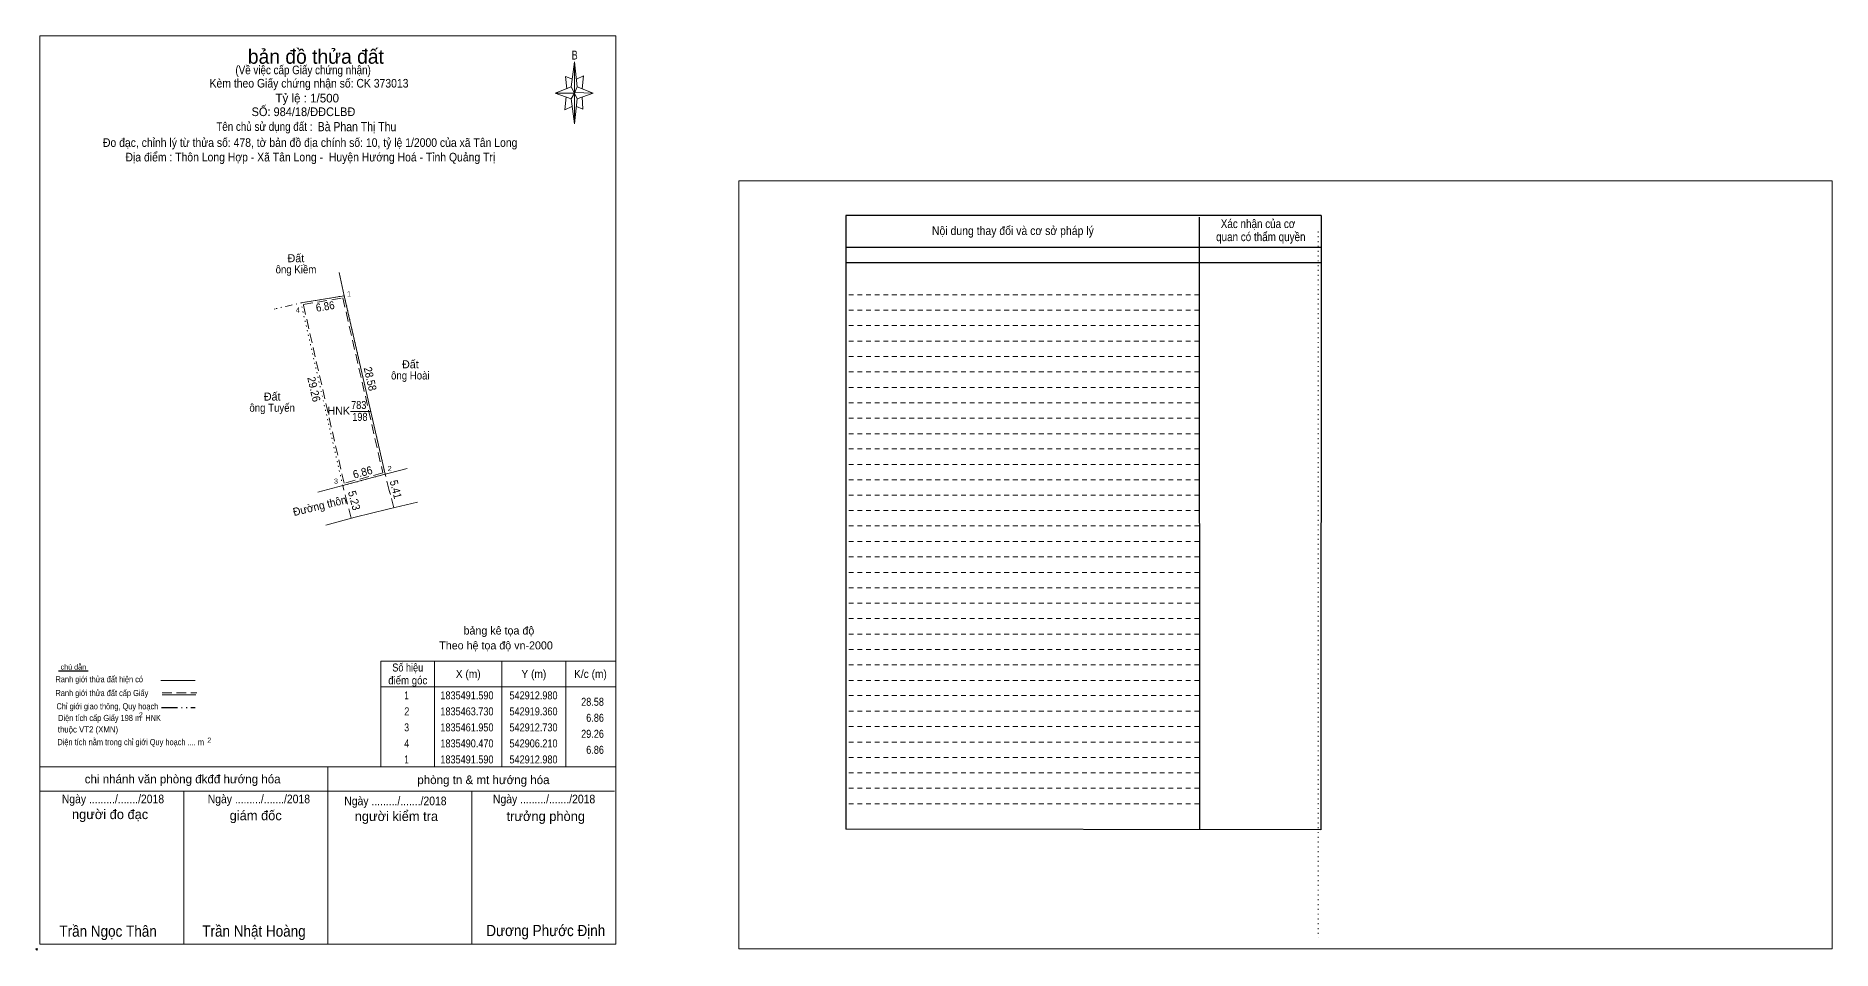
# Model space of a CAD drawing. Header units: metres. Extents: x 542429 to 542997, y 1835412 to 1835555.
# Drawn here: x 542429 to 542709.6, y 1835411.9 to 1835554.6 of the extents above; entities that cross this region are included whole.
import ezdxf
from ezdxf.enums import TextEntityAlignment as Align

# ---------------------------------------------------------------- set-up
doc = ezdxf.new("R2010")
doc.units = ezdxf.units.M
doc.header["$LTSCALE"] = 0.5
doc.header["$PDMODE"] = 32
doc.header["$PDSIZE"] = 0.25
for name, pattern in [('DASH_DOUBLE_DOT', [9.2, 5, -1.2, 0.3, -1.2, 0.3, -1.2]), ('DOTTED', [1.5, 0.3, -1.2]), ('MEDIUM_DASHED', [4.5, 3, -1.5]), ('SHORT_DASHED', [2.7, 1.5, -1.2])]:
    doc.linetypes.add(name, pattern=pattern)
for name, color, linetype, lineweight in [('1', 7, 'Continuous', 13), ('16', 7, 'Continuous', 25), ('28', 7, 'SHORT_DASHED', 13), ('5', 7, 'DASH_DOUBLE_DOT', 13), ('63', 7, 'Continuous', 13), ('7', 7, 'Continuous', 13)]:
    doc.layers.add(name, color=color, linetype=linetype, lineweight=lineweight)

msp = doc.modelspace()

# ---------------------------------------------------------------- linework, layer by layer
at = {"layer": '1', "linetype": 'DOTTED'}
msp.add_line((542629.29, 1835524.11), (542629.29, 1835413.84), dxfattribs=at)
at = {"layer": '1'}
for points in [[(542538.79, 1835412.11), (542709.59, 1835412.11), (542709.59, 1835532), (542538.79, 1835532)], [(542538.79, 1835532), (542709.59, 1835532), (542709.59, 1835412.11), (542538.79, 1835412.11)], [(542538.79, 1835412.11), (542709.59, 1835412.11), (542709.59, 1835532), (542538.79, 1835532)]]:
    msp.add_lwpolyline(points, close=True, dxfattribs=at)
at = {"layer": '16'}
msp.add_line((542437.1, 1835455.49), (542432.48, 1835455.49), dxfattribs=at)
at = {"layer": '28', "linetype": 'Continuous', "lineweight": 25}
for p, q in [((542629.78, 1835526.61), (542555.48, 1835526.61)), ((542610.71, 1835526.36), (542610.77, 1835430.77)), ((542629.78, 1835526.61), (542629.7, 1835430.7)), ((542629.78, 1835521.6), (542555.59, 1835521.6)), ((542629.78, 1835521.6), (542555.59, 1835521.6)), ((542629.78, 1835519.2), (542555.59, 1835519.2)), ((542629.7, 1835430.7), (542555.48, 1835430.79))]:
    msp.add_line(p, q, dxfattribs=at)
at = {"layer": '28'}
for p, q in [((542610.71, 1835514.24), (542555.48, 1835514.24)), ((542610.71, 1835511.82), (542555.48, 1835511.82)), ((542610.71, 1835509.43), (542555.48, 1835509.43)), ((542610.71, 1835506.99), (542555.48, 1835506.99)), ((542610.71, 1835504.6), (542555.48, 1835504.6)), ((542610.71, 1835502.2), (542555.48, 1835502.2)), ((542610.71, 1835499.76), (542555.48, 1835499.76)), ((542610.71, 1835497.38), (542555.48, 1835497.38)), ((542610.71, 1835494.96), (542555.48, 1835494.96)), ((542610.71, 1835492.55), (542555.48, 1835492.55)), ((542610.71, 1835490.16), (542555.48, 1835490.16)), ((542610.71, 1835487.74), (542555.48, 1835487.74)), ((542610.71, 1835485.35), (542555.48, 1835485.35)), ((542610.71, 1835482.94), (542555.48, 1835482.94)), ((542610.71, 1835480.53), (542555.48, 1835480.53)), ((542610.71, 1835478.16), (542555.48, 1835478.16)), ((542610.71, 1835475.71), (542555.48, 1835475.71)), ((542610.71, 1835473.3), (542555.48, 1835473.3)), ((542610.71, 1835470.88), (542555.48, 1835470.88)), ((542610.71, 1835468.48), (542555.48, 1835468.48)), ((542610.71, 1835466.07), (542555.48, 1835466.07)), ((542610.71, 1835463.67), (542555.48, 1835463.67)), ((542610.71, 1835461.25), (542555.48, 1835461.25)), ((542610.71, 1835458.84), (542555.48, 1835458.84)), ((542610.71, 1835456.46), (542555.48, 1835456.46)), ((542610.71, 1835454.04), (542555.48, 1835454.04)), ((542610.71, 1835451.66), (542555.48, 1835451.66)), ((542610.71, 1835449.21), (542555.48, 1835449.21)), ((542610.71, 1835446.84), (542555.48, 1835446.84)), ((542610.71, 1835444.41), (542555.48, 1835444.41)), ((542610.71, 1835442), (542555.48, 1835442)), ((542610.71, 1835439.59), (542555.48, 1835439.59)), ((542610.71, 1835437.19), (542555.48, 1835437.19)), ((542610.71, 1835434.76), (542555.48, 1835434.76))]:
    msp.add_line(p, q, dxfattribs=at)
at = {"layer": '28', "linetype": 'Continuous', "lineweight": 25}
msp.add_lwpolyline([(542629.78, 1835526.61), (542555.48, 1835526.61), (542555.48, 1835430.79)], dxfattribs=at)
at = {"layer": '5', "linetype": 'Continuous'}
for p, q in [((542448.48, 1835454), (542453.86, 1835454)), ((542448.68, 1835451.76), (542453.95, 1835451.76))]:
    msp.add_line(p, q, dxfattribs=at)
at = {"layer": '5', "linetype": 'MEDIUM_DASHED'}
msp.add_line((542448.68, 1835452.08), (542454.12, 1835452.08), dxfattribs=at)
at = {"layer": '5', "lineweight": 25}
msp.add_line((542448.58, 1835449.79), (542453.82, 1835449.79), dxfattribs=at)
at = {"layer": '63'}
for p, q in [((542491.25, 1835457.04), (542491.25, 1835440.54)), ((542501.75, 1835457.04), (542501.75, 1835440.54)), ((542511.75, 1835457.04), (542511.75, 1835440.54)), ((542482.85, 1835453.04), (542519.55, 1835453.04))]:
    msp.add_line(p, q, dxfattribs=at)
msp.add_lwpolyline([(542482.85, 1835457.04), (542519.55, 1835457.04), (542519.55, 1835440.54), (542482.85, 1835440.54)], close=True, dxfattribs=at)
at = {"layer": '7'}
for p, q in [((542512.6, 1835546.71), (542513.1, 1835550.61)), ((542513.5, 1835546.71), (542516, 1835545.71)), ((542512.6, 1835544.81), (542510.1, 1835545.71)), ((542513.5, 1835544.81), (542513.1, 1835540.91)), ((542514.3, 1835545.11), (542514.4, 1835543.21)), ((542514.4, 1835543.21), (542513.4, 1835543.61)), ((542470.37, 1835512.96), (542477.14, 1835514.08)), ((542468.01, 1835512.42), (542468.86, 1835512.61)), ((542478.08, 1835495.99), (542481.24, 1835495.99)), ((542476.89, 1835484.44), (542479.98, 1835485.27)), ((542479.98, 1835485.27), (542483.52, 1835486.22)), ((542483.52, 1835486.22), (542484.17, 1835486.39)), ((542484.17, 1835486.39), (542486.98, 1835487.12)), ((542476.89, 1835484.44), (542473, 1835483.42)), ((542478.81, 1835479.53), (542474.23, 1835478.29)), ((542483.94, 1835480.76), (542484.17, 1835480.82)), ((542484.17, 1835480.82), (542488.58, 1835481.87)), ((542429.55, 1835440.54), (542519.55, 1835440.54)), ((542429.55, 1835440.54), (542519.55, 1835440.54)), ((542429.55, 1835440.54), (542519.55, 1835440.54)), ((542474.55, 1835412.84), (542474.55, 1835440.54)), ((542429.55, 1835436.74), (542519.35, 1835436.74)), ((542452.05, 1835412.84), (542452.05, 1835436.74)), ((542497.05, 1835412.84), (542497.05, 1835436.74)), ((542519.55, 1835412.84), (542429.55, 1835412.84))]:
    msp.add_line(p, q, dxfattribs=at)
at = {"layer": '7', "linetype": 'DOTTED'}
for p, q in [((542468.86, 1835512.61), (542470.37, 1835512.96)), ((542476.89, 1835484.44), (542470.37, 1835512.96)), ((542466.18, 1835512.01), (542466.5, 1835512.08)), ((542466.5, 1835512.08), (542468.01, 1835512.42))]:
    msp.add_line(p, q, dxfattribs=at)
at = {"layer": '7', "linetype": 'MEDIUM_DASHED'}
for p, q in [((542484.17, 1835483.7), (542483.52, 1835486.22)), ((542478.23, 1835479.38), (542476.89, 1835484.44))]:
    msp.add_line(p, q, dxfattribs=at)
at = {"layer": '7'}
for points in [[(542429.55, 1835554.64), (542519.55, 1835554.64), (542519.55, 1835412.84), (542429.55, 1835412.84)], [(542513.1, 1835550.61), (542513.5, 1835546.71), (542513.1, 1835545.71)], [(542513.1, 1835545.71), (542510.1, 1835545.71), (542512.6, 1835546.71), (542513.5, 1835544.81), (542516, 1835545.71), (542513.1, 1835545.81)], [(542513.1, 1835545.71), (542513.1, 1835540.91), (542512.6, 1835544.81)]]:
    msp.add_lwpolyline(points, close=True, dxfattribs=at)
for points in [[(542513.1, 1835545.71), (542512.6, 1835546.71), (542510.1, 1835545.71)], [(542512.8, 1835547.91), (542511.7, 1835548.31), (542511.9, 1835546.41)], [(542513.4, 1835547.91), (542514.5, 1835548.41), (542514.3, 1835546.41)], [(542511.8, 1835545.11), (542511.6, 1835543.11), (542512.7, 1835543.61)], [(542513.1, 1835545.71), (542513.5, 1835544.81), (542516, 1835545.71)], [(542476.31, 1835517.7), (542477.14, 1835514.08), (542483.52, 1835486.22)], [(542478.81, 1835479.53), (542478.85, 1835479.54), (542483.94, 1835480.76)]]:
    msp.add_lwpolyline(points, dxfattribs=at)
at = {"layer": '7', "linetype": 'DOTTED'}
msp.add_lwpolyline([(542477.14, 1835514.08), (542483.52, 1835486.22), (542476.89, 1835484.44), (542470.37, 1835512.96)], close=True, dxfattribs=at)
at = {"layer": '7', "linetype": 'MEDIUM_DASHED'}
msp.add_lwpolyline([(542476.91, 1835513.74), (542483.16, 1835486.43), (542477.11, 1835484.81), (542470.73, 1835512.72)], close=True, dxfattribs=at)
msp.add_lwpolyline([(542484.87, 1835480.98), (542484.34, 1835483.03), (542484.17, 1835483.7)], dxfattribs=at)
at = {"layer": '7'}
msp.add_point((542429.08, 1835412.06), dxfattribs=at)

# ---------------------------------------------------------------- texts
at = {"layer": '16', "width": 0.8}
for p in [(542445.36, 1835448.26), (542456.05, 1835444.3)]:
    msp.add_text('2', height=0.8, dxfattribs=at).set_placement(p, align=Align.CENTER)
at = {"layer": '28'}
for s, width, p in [('Nội dung thay đổi và cơ sở pháp lý', 0.9, (542581.6, 1835523.56)), ('Nội dung thay đổi và cơ sở pháp lý', 0.9, (542581.6, 1835523.56)), (' quan có thẩm quyền', 0.85, (542620.12, 1835522.61)), (' quan có thẩm quyền', 0.85, (542620.12, 1835522.61)), ('Xác nhận của cơ', 0.85, (542619.9, 1835524.65)), ('Xác nhận của cơ', 0.85, (542619.9, 1835524.65))]:
    msp.add_text(s, height=1.357, dxfattribs=dict(at, width=width)).set_placement(p, align=Align.CENTER)
at = {"layer": '5'}
for s, height, width, p in [('chú dẫn', 0.7999, 1.05, (542434.8, 1835455.73)), ('Ranh giới thửa đất hiện có ', 0.96, 0.9, (542439.005, 1835453.73)), ('Ranh giới thửa đất cấp Giấy', 0.96, 0.9, (542439.26, 1835451.58)), ('Chỉ giới giao thông, Quy hoạch', 0.96, 0.9, (542440.12, 1835449.51)), ('Diện tích cấp Giấy 198 m  HNK', 0.96, 0.9, (542440.455, 1835447.69)), ('thuộc VT2 (XMN)', 0.96, 0.95, (542437.085, 1835445.9)), ('Diện tích nằm trong chỉ giới Quy hoạch .... m', 0.96, 0.9, (542443.765, 1835443.92))]:
    msp.add_text(s, height=height, dxfattribs=dict(at, width=width)).set_placement(p, align=Align.CENTER)
at = {"layer": '63'}
for s, width, p in [('Số hiệu', 0.85, (542487.05, 1835455.42)), ('điểm góc', 0.9, (542487.05, 1835453.42)), ('X (m)', 0.95, (542496.5, 1835454.42)), ('Y (m)', 0.95, (542506.755, 1835454.42)), ('K/c (m)', 0.95, (542515.595, 1835454.42)), (' 1', 0.75, (542486.7, 1835451.07)), ('1835491.590', 0.85, (542496.3, 1835451.07)), ('542912.980', 0.85, (542506.7, 1835451.07)), (' 2', 0.85, (542486.705, 1835448.57)), ('1835463.730', 0.85, (542496.3, 1835448.57)), ('542919.360', 0.85, (542506.7, 1835448.57)), (' 3', 0.8, (542486.695, 1835446.07)), ('1835461.950', 0.85, (542496.3, 1835446.07)), ('542912.730', 0.85, (542506.7, 1835446.07)), (' 4', 0.85, (542486.7, 1835443.57)), ('1835490.470', 0.85, (542496.3, 1835443.57)), ('542906.210', 0.85, (542506.7, 1835443.57)), (' 1', 0.75, (542486.7, 1835441.07)), ('1835491.590', 0.85, (542496.3, 1835441.07)), ('542912.980', 0.85, (542506.7, 1835441.07))]:
    msp.add_text(s, height=1.25, dxfattribs=dict(at, width=width)).set_placement(p, align=Align.CENTER)
at = {"layer": '63', "width": 0.85}
for s, p in [('28.58', (542517.7, 1835450.07)), ('6.86', (542517.7, 1835447.57)), ('29.26', (542517.7, 1835445.07)), ('6.86', (542517.7, 1835442.57))]:
    msp.add_text(s, height=1.25, dxfattribs=at).set_placement(p, align=Align.RIGHT)
at = {"layer": '7'}
for s, height, p in [('bản đồ thửa đất', 2.25, (542472.695, 1835550.3)), ('Tỷ lệ : 1/500', 1.35, (542471.345, 1835544.26)), ('Đất', 1.25, (542469.58, 1835519.32)), ('Đất', 1.25, (542487.46, 1835502.76)), ('Đất', 1.25, (542465.87, 1835497.72)), ('HNK', 1.25, (542476.275, 1835495.5)), ('bảng kê tọa độ', 1.25, (542501.295, 1835461.19)), ('Theo hệ tọa độ vn-2000', 1.25, (542500.845, 1835458.87)), ('chi nhánh văn phòng đkđđ hướng hóa', 1.35, (542451.88, 1835437.96)), ('phòng tn & mt hướng hóa', 1.35, (542498.875, 1835437.84)), ('người đo đạc', 1.5, (542440.545, 1835432.38)), ('giám đốc', 1.5, (542463.295, 1835432.2)), ('người kiểm tra', 1.5, (542485.275, 1835432.08)), ('trưởng phòng', 1.5, (542508.615, 1835432.08))]:
    msp.add_text(s, height=height, dxfattribs=at).set_placement(p, align=Align.CENTER)
for s, height, width, p in [('B', 1.378, 0.75, (542513.135, 1835550.96)), ('(Về việc cấp Giấy chứng nhận)', 1.35, 0.85, (542470.7, 1835548.66)), ('Kèm theo Giấy chứng nhận số: CK 373013', 1.35, 0.9, (542471.625, 1835546.58)), ('SỐ: 984/18/ĐĐCLBĐ', 1.35, 0.95, (542470.755, 1835542.13)), ('Tên chủ sử dụng đất :', 1.35, 0.85, (542464.645, 1835539.82)), ('Đo đạc, chỉnh lý từ thửa số: 478, tờ bản đồ địa chính số: 10, tỷ lệ 1/2000 của xã Tân Long', 1.35, 0.9, (542471.805, 1835537.32)), ('Địa điểm : Thôn Long Hợp - Xã Tân Long -  Huyện Hướng Hoá - Tỉnh Quảng Trị ', 1.35, 0.9, (542472.06, 1835535.05)), ('ông Kiềm', 1.25, 0.9, (542469.585, 1835517.57)), ('ông Hoài', 1.25, 0.9, (542487.455, 1835501.01)), ('ông Tuyến', 1.25, 0.9, (542465.865, 1835495.97)), ('783', 1.25, 0.85, (542479.395, 1835496.4)), ('198', 1.25, 0.85, (542479.575, 1835494.55)), ('Ngày ........./......./2018', 1.35, 0.9, (542440.99, 1835434.85)), ('Ngày ........./......./2018', 1.35, 0.9, (542463.79, 1835434.85)), ('Ngày ........./......./2018', 1.35, 0.9, (542485.12, 1835434.54)), ('Ngày ........./......./2018', 1.35, 0.9, (542508.35, 1835434.84)), ('Trần Ngọc Thân', 1.75, 0.9, (542440.23, 1835414.01)), ('Trần Nhật Hoàng', 1.75, 0.9, (542463.025, 1835414.02)), ('Dương Phước Định', 1.75, 0.9, (542508.615, 1835414.11))]:
    msp.add_text(s, height=height, dxfattribs=dict(at, width=width)).set_placement(p, align=Align.CENTER)
at = {"layer": '7', "width": 0.85}
msp.add_text('Bà Phan Thị Thu', height=1.44, dxfattribs=at).set_placement((542472.98, 1835539.76))
at = {"layer": '7'}
for s, rotation, width, p in [('6.86', 9.394, 0.9, (542474.253, 1835511.8053)), ('28.58', 282.898, 0.9, (542480.5806, 1835500.9695)), ('29.26', 282.877, 0.95, (542471.7845, 1835499.3493)), ('6.86', 15.028, 0.95, (542480.163, 1835485.9262)), ('5.41', 284.421, 0.9, (542484.5827, 1835483.7006)), ('Đường thôn', 13.483, 0.95, (542473.4493, 1835480.6797)), ('5.23', 284.799, 0.95, (542478.0911, 1835481.9596))]:
    msp.add_text(s, height=1.25, rotation=rotation, dxfattribs=dict(at, width=width)).set_placement(p, align=Align.CENTER)
for s, width, p in [(' 1', 0.9, (542478.18, 1835513.98)), (' 4', 0.95, (542470.18, 1835511.45)), (' 3', 0.95, (542476.15, 1835484.74)), (' 2', 0.9, (542484.53, 1835486.71))]:
    msp.add_text(s, height=0.8, dxfattribs=dict(at, width=width)).set_placement(p, align=Align.RIGHT)

doc.saveas('drawing.dxf')
